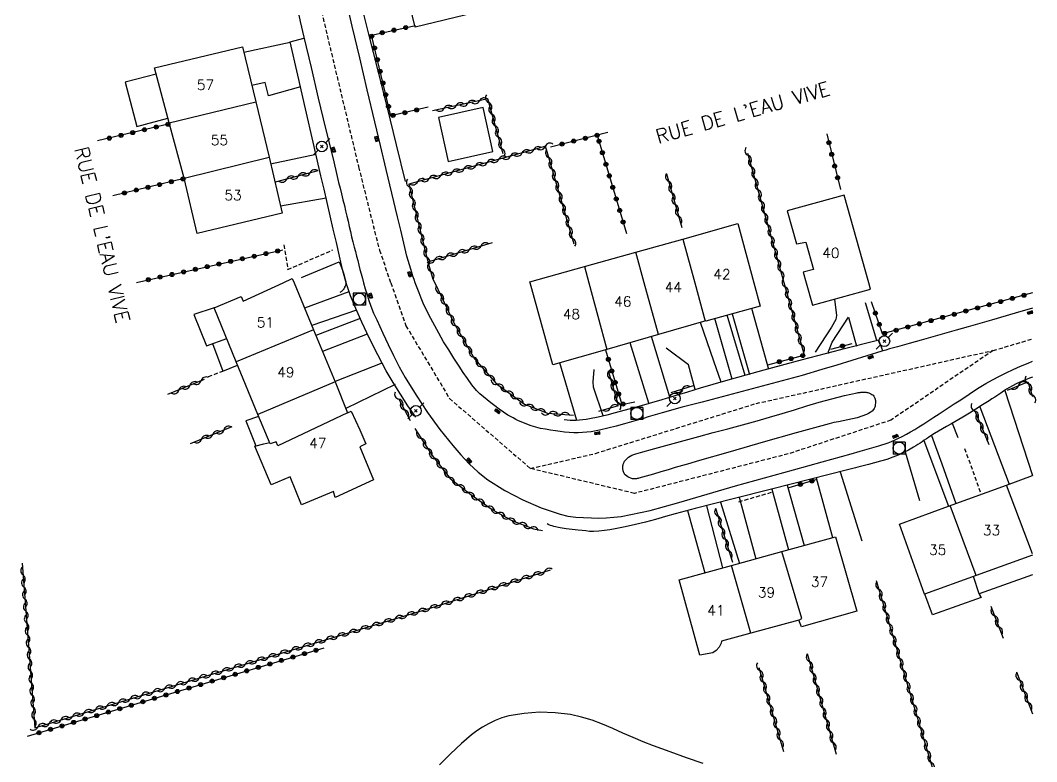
# Model space of a CAD drawing. Header units: millimetres. Extents: x 149999 to 151001, y 153000 to 154001.
# Drawn here: x 150873.9 to 151000.5, y 153611.4 to 153703.7 of the extents above; entities that cross this region are included whole.
import ezdxf
from ezdxf.enums import TextEntityAlignment as Align

# ---------------------------------------------------------------- set-up
doc = ezdxf.new("R2010")
doc.units = ezdxf.units.MM
doc.linetypes.add('DASHED', pattern=[0.75, 0.5, -0.25])
doc.layers.get('0').update_dxf_attribs({"linetype": 'CONTINUOUS'})
for name, color, linetype in [('W0001', 6, 'DASHED'), ('W0008', 7, 'CONTINUOUS'), ('W0014', 7, 'CONTINUOUS'), ('W0017', 7, 'CONTINUOUS'), ('W0101', 7, 'CONTINUOUS'), ('W0104', 1, 'CONTINUOUS'), ('W0112', 1, 'DASHED'), ('W0310', 3, 'CONTINUOUS'), ('W0323', 7, 'CONTINUOUS'), ('W0333', 7, 'CONTINUOUS'), ('W0401', 7, 'CONTINUOUS'), ('W0420', 7, 'CONTINUOUS'), ('W0473', 7, 'CONTINUOUS'), ('W0510', 5, 'CONTINUOUS'), ('W0989', 7, 'CONTINUOUS'), ('W0991', 7, 'CONTINUOUS'), ('W1102', 7, 'CONTINUOUS')]:
    doc.layers.add(name, color=color, linetype=linetype)
doc.styles.get("Standard").update_dxf_attribs({"font": 'romans.shx', "width": 0.85})

# ---------------------------------------------------------------- blocks, each defined once
blk = doc.blocks.new('T401')
for p, q in [((-0.3, 0.3), (0, 0.3)), ((-0.3, -0.25), (-0.3, 0.3)), ((-0.3, 0.15), (0, 0.15)), ((-0.3, 0), (0, 0)), ((0, 0.3), (0, -0.25)), ((-0.3, -0.15), (0, -0.15)), ((-0.3, -0.25), (-0.3, -0.3)), ((-0.3, -0.3), (0, -0.3)), ((0, -0.3), (0, -0.25))]:
    blk.add_line(p, q)
blk = doc.blocks.new('T420')
for p, q in [((0.75, 0.75), (-0.75, 0.75)), ((-0.75, 0.75), (-0.75, -0.75)), ((0.75, 0.75), (0.75, -0.75)), ((0.75, -0.75), (-0.75, -0.75))]:
    blk.add_line(p, q)
blk.add_ellipse((0, 0), major_axis=(-0.53, 0.53), ratio=1, start_param=3.926991, end_param=10.210176)
blk = doc.blocks.new('T473')
for p, q in [((-0.166667, 0.166667), (0.166667, -0.166667)), ((-0.166667, -0.166667), (0.166667, 0.166667)), ((0.500001, 0.500001), (1.000002, 1.000002)), ((-1.000002, -1.000002), (-0.500001, -0.500001))]:
    blk.add_line(p, q)
blk.add_ellipse((0, 0), major_axis=(0.471405, 0.471405), ratio=1, start_param=5.4977871438, end_param=11.780972451)
blk = doc.blocks.new('t323o')
at = {"color": 0, "linetype": 'Continuous'}
for radius in [0.25, 0.15]:
    blk.add_circle((0, 0), radius, dxfattribs=at)
blk = doc.blocks.new('t310o')
at = {"color": 0, "linetype": 'Continuous'}
for centre, start, end in [((-0.5, 0.38), 216.8699, 323.1304), ((0.5, -0.37), 36.8699, 143.1303)]:
    blk.add_arc(centre, 0.625, start, end, dxfattribs=at)

msp = doc.modelspace()

# ---------------------------------------------------------------- linework, layer by layer
at = {"layer": 'W0001'}
for points in [[(150906.43, 153727.52), (150908.01, 153718.59), (150911.63, 153703.96), (150916.06, 153685.43), (150918.64, 153675.07), (150920.07, 153671)], [(150920.07, 153671), (150921.95, 153665.66), (150927.38, 153656.61), (150937.45, 153647.89)], [(150995.07, 153662.58), (151000, 153664.03)], [(150937.45, 153647.89), (150945.55, 153649.77), (150965.55, 153655.98), (150995.07, 153662.58)], [(150995.07, 153662.58), (150982.35, 153653.91), (150969.55, 153649.7), (150950.4, 153644.8), (150937.45, 153647.89)]]:
    msp.add_lwpolyline(points, dxfattribs=at)
at = {"layer": 'W0008'}
for points in [[(150908.37, 153705.47), (150908.8, 153703.53), (150909.22, 153701.59)], [(151000, 153667.84), (150997.84, 153667.22), (150994.88, 153666.37), (150993.42, 153665.95), (150991.95, 153665.53), (150990.49, 153665.11), (150989.03, 153664.69), (150987.57, 153664.27), (150986.1, 153663.86), (150984.64, 153663.44), (150983.17, 153663.04), (150982.68, 153662.9), (150982.19, 153662.77), (150981.7, 153662.64), (150981.2, 153662.51)]]:
    msp.add_lwpolyline(points, dxfattribs=at)
msp.add_lwpolyline([(150974.65, 153653.46), (150970.53, 153652.33), (150966.43, 153651.16), (150962.33, 153649.97), (150958.23, 153648.79), (150957.32, 153648.53), (150956.41, 153648.27), (150955.5, 153648), (150954.59, 153647.73), (150953.69, 153647.47), (150952.78, 153647.2), (150951.87, 153646.95), (150950.95, 153646.69), (150950.86, 153646.66), (150950.76, 153646.63), (150950.66, 153646.61), (150950.56, 153646.59), (150950.51, 153646.59), (150950.46, 153646.59), (150950.42, 153646.59), (150950.37, 153646.59), (150950.26, 153646.6), (150950.15, 153646.62), (150950.04, 153646.64), (150949.94, 153646.68), (150949.76, 153646.76), (150949.58, 153646.86), (150949.42, 153646.97), (150949.26, 153647.1), (150949.22, 153647.14), (150949.18, 153647.18), (150949.15, 153647.23), (150949.12, 153647.27), (150949.08, 153647.38), (150949.04, 153647.48), (150949.02, 153647.59), (150949, 153647.7), (150948.98, 153647.78), (150948.97, 153647.86), (150948.96, 153647.95), (150948.96, 153648.03), (150948.96, 153648.1), (150948.97, 153648.18), (150948.98, 153648.25), (150948.99, 153648.32), (150949, 153648.39), (150949.02, 153648.45), (150949.04, 153648.52), (150949.07, 153648.59), (150949.12, 153648.69), (150949.18, 153648.79), (150949.26, 153648.89), (150949.33, 153648.98), (150949.5, 153649.14), (150949.68, 153649.29), (150949.87, 153649.42), (150950.07, 153649.54), (150950.33, 153649.65), (150950.6, 153649.73), (150950.88, 153649.8), (150951.15, 153649.87), (150952.96, 153650.39), (150954.77, 153650.9), (150956.59, 153651.39), (150958.41, 153651.88), (150960.23, 153652.36), (150962.05, 153652.84), (150963.87, 153653.33), (150965.68, 153653.83), (150967.24, 153654.27), (150968.79, 153654.73), (150970.33, 153655.2), (150971.88, 153655.68), (150973.43, 153656.13), (150974.99, 153656.57), (150976.56, 153656.97), (150978.14, 153657.32), (150978.26, 153657.34), (150978.38, 153657.36), (150978.5, 153657.37), (150978.61, 153657.38), (150978.78, 153657.39), (150978.94, 153657.4), (150979.1, 153657.4), (150979.26, 153657.39), (150979.37, 153657.37), (150979.48, 153657.34), (150979.59, 153657.31), (150979.69, 153657.27), (150979.84, 153657.2), (150979.98, 153657.12), (150980.12, 153657.02), (150980.23, 153656.89), (150980.35, 153656.63), (150980.41, 153656.36), (150980.42, 153656.08), (150980.4, 153655.81), (150980.38, 153655.66), (150980.33, 153655.52), (150980.27, 153655.38), (150980.19, 153655.25), (150980, 153655.05), (150979.78, 153654.88), (150979.54, 153654.74), (150979.29, 153654.62), (150978.73, 153654.39), (150978.16, 153654.21), (150977.58, 153654.06), (150976.99, 153653.94), (150976.4, 153653.83), (150975.81, 153653.72), (150975.23, 153653.6)], close=True, dxfattribs=at)
at = {"layer": 'W0014'}
for points in [[(150923.11, 153671), (150922.96, 153671.42), (150922.82, 153671.84), (150922.68, 153672.27), (150922.55, 153672.69), (150922.08, 153674.31), (150921.68, 153675.94), (150921.31, 153677.57), (150920.92, 153679.2), (150920.2, 153682.17), (150919.49, 153685.13), (150918.78, 153688.1), (150918.07, 153691.06), (150917.13, 153695.03), (150916.19, 153699), (150915.26, 153702.97), (150914.33, 153706.94)], [(150921.91, 153683.6), (150920.79, 153688.2), (150919.66, 153692.79), (150918.51, 153697.37), (150917.35, 153701.95), (150917.13, 153702.79), (150916.91, 153703.62), (150916.69, 153704.45)], [(150907.53, 153701.02), (150909.25, 153701.46)], [(150914.51, 153671), (150914.05, 153672.66), (150913.66, 153674.34), (150913.29, 153676.02), (150912.91, 153677.69), (150912.52, 153679.35), (150912.14, 153681.02), (150911.75, 153682.68), (150911.37, 153684.34), (150910.41, 153688.51), (150909.45, 153692.68), (150908.49, 153696.85), (150907.53, 153701.02)], [(150909.22, 153701.59), (150910.13, 153697.8), (150911.04, 153694), (150911.95, 153690.21), (150912.87, 153686.42), (150913.04, 153685.69), (150913.22, 153684.97), (150913.4, 153684.24), (150913.57, 153683.51), (150913.75, 153682.79), (150913.93, 153682.06), (150914.1, 153681.33), (150914.28, 153680.61), (150914.43, 153679.96), (150914.58, 153679.32), (150914.74, 153678.67), (150914.89, 153678.03), (150915.04, 153677.38), (150915.19, 153676.74), (150915.35, 153676.09), (150915.52, 153675.45), (150915.66, 153674.9), (150915.81, 153674.34), (150915.95, 153673.78), (150916.09, 153673.22), (150916.23, 153672.67), (150916.38, 153672.11), (150916.53, 153671.55), (150916.68, 153671)], [(150923.17, 153654.29), (150922.2, 153655.7), (150921.26, 153657.13), (150920.37, 153658.59), (150919.51, 153660.07), (150918.44, 153662.06), (150917.43, 153664.08), (150916.47, 153666.12), (150915.55, 153668.18), (150915.3, 153668.79), (150915.05, 153669.4), (150914.82, 153670.02), (150914.62, 153670.64), (150914.59, 153670.73), (150914.56, 153670.82), (150914.53, 153670.91), (150914.51, 153671)], [(150916.68, 153671), (150916.89, 153670.27), (150917.11, 153669.54), (150917.34, 153668.82), (150917.6, 153668.1), (150917.93, 153667.24), (150918.31, 153666.4), (150918.7, 153665.56), (150919.09, 153664.73), (150919.75, 153663.34), (150920.41, 153661.94), (150921.1, 153660.56), (150921.86, 153659.22), (150923.22, 153657.01), (150924.65, 153654.86), (150926.17, 153652.76), (150927.8, 153650.74), (150928.8, 153649.59), (150929.83, 153648.48), (150930.95, 153647.44), (150932.15, 153646.5), (150934.27, 153645.15), (150936.49, 153643.98), (150938.8, 153642.99), (150941.17, 153642.2), (150942.13, 153641.98), (150943.11, 153641.85), (150944.08, 153641.78), (150945.05, 153641.74), (150945.98, 153641.72), (150946.9, 153641.75), (150947.83, 153641.82), (150948.74, 153641.93), (150952.37, 153642.67), (150955.93, 153643.65), (150959.47, 153644.72), (150963, 153645.74), (150966.6, 153646.72), (150970.2, 153647.71), (150973.79, 153648.72), (150977.38, 153649.73), (150978.54, 153650.06), (150979.7, 153650.37), (150980.85, 153650.71), (150981.99, 153651.1), (150982.44, 153651.27), (150982.88, 153651.46), (150983.31, 153651.66), (150983.74, 153651.87), (150984.27, 153652.15), (150984.79, 153652.45), (150985.31, 153652.76), (150985.82, 153653.08), (150986.45, 153653.47), (150987.08, 153653.87), (150987.71, 153654.28), (150988.34, 153654.69), (150988.96, 153655.1), (150989.59, 153655.52), (150990.21, 153655.93), (150990.84, 153656.33), (150991.67, 153656.87), (150992.5, 153657.42), (150993.33, 153657.96), (150994.18, 153658.47), (150995.02, 153658.93), (150995.86, 153659.37), (150996.72, 153659.8), (150997.59, 153660.2), (150998.5, 153660.62), (150999.43, 153661.01), (151000, 153661.24)], [(150981.2, 153662.51), (150979.35, 153661.91), (150977.49, 153661.32), (150975.63, 153660.75), (150973.76, 153660.2), (150971.28, 153659.49), (150968.8, 153658.81), (150966.31, 153658.14), (150963.82, 153657.49), (150961.33, 153656.83), (150958.84, 153656.17), (150956.35, 153655.51), (150953.86, 153654.82), (150953.28, 153654.65), (150952.69, 153654.48), (150952.1, 153654.31), (150951.52, 153654.13), (150950.93, 153653.95), (150950.34, 153653.78), (150949.75, 153653.62), (150949.16, 153653.46), (150948.14, 153653.18), (150947.11, 153652.91), (150946.07, 153652.66), (150945.02, 153652.47), (150944.48, 153652.4), (150943.95, 153652.36), (150943.41, 153652.34), (150942.87, 153652.34), (150942.29, 153652.37), (150941.71, 153652.42), (150941.14, 153652.49), (150940.57, 153652.57), (150939.95, 153652.66), (150939.33, 153652.77), (150938.72, 153652.89), (150938.11, 153653.04), (150937.56, 153653.21), (150937.02, 153653.4), (150936.49, 153653.61), (150935.96, 153653.84), (150935.62, 153654), (150935.29, 153654.18), (150934.97, 153654.36), (150934.65, 153654.55), (150934.1, 153654.91), (150933.56, 153655.29), (150933.03, 153655.68), (150932.51, 153656.08), (150932.05, 153656.44), (150931.6, 153656.81), (150931.17, 153657.19), (150930.76, 153657.61), (150930.16, 153658.32), (150929.61, 153659.08), (150929.09, 153659.85), (150928.58, 153660.62), (150927.92, 153661.63), (150927.28, 153662.65), (150926.65, 153663.68), (150926.05, 153664.73), (150925.54, 153665.65), (150925.04, 153666.58), (150924.56, 153667.53), (150924.11, 153668.49), (150923.84, 153669.11), (150923.59, 153669.74), (150923.34, 153670.37), (150923.11, 153671)], [(150980.85, 153663.88), (150976.06, 153662.65), (150971.29, 153661.4), (150966.52, 153660.12), (150961.76, 153658.8), (150960.17, 153658.35), (150958.58, 153657.89), (150957, 153657.41), (150955.42, 153656.93), (150953.84, 153656.46), (150952.26, 153655.99), (150950.67, 153655.53), (150949.08, 153655.1), (150948.02, 153654.81), (150946.96, 153654.54), (150945.89, 153654.28), (150944.81, 153654.07), (150944.4, 153654), (150943.98, 153653.94), (150943.57, 153653.9), (150943.15, 153653.88), (150942.78, 153653.87), (150942.41, 153653.88), (150942.04, 153653.91), (150941.67, 153653.95)], [(150981.35, 153662.55), (150980.85, 153663.88)], [(151000, 153659.27), (150999.75, 153659.18), (150999.18, 153658.97), (150998.61, 153658.73), (150998.05, 153658.48), (150997.5, 153658.2), (150997.12, 153657.99), (150996.75, 153657.76), (150996.38, 153657.53), (150996.02, 153657.28), (150995.66, 153657.04), (150995.3, 153656.79), (150994.93, 153656.55), (150994.57, 153656.31), (150993.75, 153655.8), (150992.94, 153655.28), (150992.12, 153654.78), (150991.3, 153654.28), (150990.8, 153653.98), (150990.3, 153653.69), (150989.8, 153653.4), (150989.29, 153653.12), (150988.79, 153652.83), (150988.29, 153652.54), (150987.79, 153652.24), (150987.3, 153651.94), (150987.03, 153651.77), (150986.77, 153651.59), (150986.5, 153651.41), (150986.24, 153651.23), (150985.98, 153651.05), (150985.72, 153650.87), (150985.45, 153650.7), (150985.18, 153650.54), (150984.54, 153650.19), (150983.9, 153649.87), (150983.25, 153649.56), (150982.58, 153649.29), (150981.83, 153649.02), (150981.07, 153648.8), (150980.31, 153648.59), (150979.55, 153648.39), (150979.22, 153648.3), (150978.9, 153648.22), (150978.57, 153648.13), (150978.24, 153648.05), (150977.92, 153647.97), (150977.59, 153647.89), (150977.26, 153647.81), (150976.94, 153647.73), (150972.2, 153646.53), (150967.46, 153645.32), (150962.72, 153644.12), (150957.98, 153642.91), (150956.74, 153642.59), (150955.5, 153642.25), (150954.26, 153641.9), (150953.02, 153641.56), (150951.78, 153641.23), (150950.53, 153640.91), (150949.27, 153640.62), (150948.01, 153640.37), (150947.34, 153640.26), (150946.67, 153640.16), (150945.99, 153640.09), (150945.31, 153640.06), (150944.83, 153640.07), (150944.36, 153640.12), (150943.89, 153640.17), (150943.42, 153640.23), (150942.66, 153640.32), (150941.9, 153640.4), (150941.14, 153640.52), (150940.39, 153640.68), (150940.18, 153640.74), (150939.96, 153640.81), (150939.75, 153640.89), (150939.55, 153640.99)]]:
    msp.add_lwpolyline(points, dxfattribs=at)
at = {"layer": 'W0017'}
for points in [[(150901.78, 153699.7), (150907.55, 153700.97)], [(150908.83, 153695.41), (150904.83, 153694.29), (150904.41, 153695.94), (150902.77, 153695.55)], [(150910.77, 153686.97), (150905.1, 153685.79)], [(150912.02, 153681.53), (150906.33, 153680.55)], [(150914.85, 153669.89), (150909.33, 153667.85)], [(150975.32, 153668.99), (150975.56, 153666.92), (150975.49, 153666.44), (150974.96, 153665.5), (150972.92, 153662.36)], [(150915.81, 153667.6), (150910.23, 153665.7)], [(150967.14, 153660.23), (150965.01, 153667.79)], [(150980.6, 153663.81), (150979.18, 153668.51)], [(150916.26, 153666.55), (150910.75, 153664.44)], [(150962.58, 153659.02), (150960.43, 153666.56)], [(150964.18, 153659.45), (150961.94, 153666.97)], [(150962.58, 153667.14), (150964.73, 153659.6)], [(150974.62, 153662.22), (150974.58, 153662.46), (150975.05, 153663.63), (150977.05, 153666.73), (150978.05, 153663.13)], [(150961.2, 153658.65), (150960.31, 153661.27), (150958.64, 153666.08)], [(150917.11, 153664.63), (150911.58, 153662.45)], [(150954.8, 153656.79), (150952.55, 153664.33)], [(150952.2, 153656.01), (150949.86, 153663.55)], [(150957.98, 153657.74), (150957.13, 153660.79), (150954.38, 153662.89)], [(150918.95, 153660.99), (150913.13, 153658.72)], [(150943.23, 153653.87), (150941.11, 153661.04)], [(150946.51, 153654.44), (150945.31, 153658.03), (150945.26, 153658.7), (150945.39, 153660.21)], [(150920.6, 153658.34), (150914.48, 153655.35)], [(150996.54, 153657.59), (150999.98, 153647.02)], [(150993.41, 153655.59), (150997.07, 153645.96)], [(150990.74, 153651.72), (150990, 153653.5)], [(150986.43, 153651.38), (150989.51, 153643.2)], [(150987.42, 153652.02), (150988.68, 153648.46), (150990.43, 153643.54)], [(150984.14, 153649.95), (150985.89, 153643.91)], [(150976.01, 153647.49), (150978.74, 153638.9)], [(150973.03, 153646.73), (150975.07, 153639.3)], [(150967.51, 153645.33), (150969.58, 153637.78)], [(150969.42, 153645.82), (150971.53, 153638.32)], [(150961.13, 153643.71), (150963.48, 153636.09)], [(150963.47, 153644.31), (150965.52, 153636.66)], [(150957.02, 153642.67), (150959.16, 153634.9)], [(150959.37, 153643.26), (150961.36, 153635.51)]]:
    msp.add_lwpolyline(points, dxfattribs=at)
at = {"layer": 'W0101'}
for points in [[(150930.48, 153704.6), (150923.09, 153702.83), (150920.33, 153714.31)], [(150892.48, 153690.9), (150890.64, 153697.78), (150901.61, 153700.38)], [(150901.61, 153700.38), (150903.25, 153693.52)], [(150903.25, 153693.52), (150904.9, 153686.65)], [(150894.33, 153684.02), (150892.48, 153690.9)], [(150904.9, 153686.65), (150904.9, 153686.66), (150906.53, 153679.69), (150895.96, 153677.16), (150894.32, 153684.01), (150894.33, 153684.02)], [(150979.6, 153671), (150976.52, 153681.92), (150969.43, 153679.95)], [(150969.43, 153679.95), (150970.6, 153675.85), (150971.76, 153676.06), (150972.71, 153672.66), (150971.43, 153672.35), (150971.81, 153671)], [(150956.44, 153676.43), (150956.45, 153676.43), (150963.27, 153678.37), (150965.28, 153671)], [(150950.57, 153674.8), (150956.44, 153676.43)], [(150956.44, 153676.43), (150957.91, 153671)], [(150944.19, 153673.03), (150950.57, 153674.8)], [(150951.62, 153671), (150950.57, 153674.8)], [(150937.41, 153671), (150937.37, 153671.13), (150944.19, 153673.03)], [(150944.19, 153673.03), (150944.73, 153671)], [(150906.66, 153671), (150907.8, 153671.53)], [(150907.8, 153671.53), (150908.02, 153671)], [(150898.09, 153667.89), (150901.45, 153669.29), (150901.68, 153668.72), (150906.66, 153671)], [(150908.02, 153671), (150910.46, 153665.14)], [(150946.95, 153662.72), (150940.24, 153660.79), (150937.41, 153671)], [(150965.28, 153671), (150966.08, 153668.08)], [(150971.81, 153671), (150972.59, 153668.24), (150979.82, 153670.22), (150979.6, 153671)], [(150900.82, 153661.16), (150898.09, 153667.89)], [(150966.08, 153668.08), (150959.28, 153666.25), (150959.28, 153666.26)], [(150959.28, 153666.26), (150953.41, 153664.57)], [(150910.46, 153665.14), (150913.14, 153658.68)], [(150953.41, 153664.57), (150946.95, 153662.72)], [(150903.49, 153654.61), (150900.82, 153661.16)], [(150913.14, 153658.68), (150914.68, 153654.84), (150915.15, 153655.05), (150916.2, 153652.69), (150916.94, 153650.98), (150916.23, 153650.61), (150917.9, 153646.48), (150913.12, 153644.28), (150912.94, 153645.02), (150908.94, 153643.38), (150907.52, 153646.86), (150905.16, 153645.88)], [(150905.06, 153650.97), (150903.49, 153654.61)], [(150905.16, 153645.88), (150903.12, 153650.67), (150904.26, 153650.95)], [(150996.75, 153645.84), (151000, 153647.03)], [(150989.51, 153643.2), (150996.75, 153645.84)], [(150983.42, 153640.98), (150989.51, 153643.2)], [(150992.95, 153634.57), (150986.55, 153632.25), (150983.42, 153640.98)], [(150968.75, 153637.55), (150975.46, 153639.4), (150978.11, 153630.12), (150971.21, 153628.2), (150970.9, 153629.02)], [(150962.48, 153635.81), (150968.75, 153637.55)], [(151000, 153637.12), (150992.95, 153634.57)], [(150955.99, 153634.02), (150962.48, 153635.81)], [(150964.9, 153627.39), (150961.25, 153626.4), (150961.2, 153626.16), (150960.98, 153625.67), (150960.6, 153625.23), (150960.16, 153624.96), (150958.56, 153624.67), (150955.99, 153634.02)], [(150970.9, 153629.02), (150964.9, 153627.39)]]:
    msp.add_lwpolyline(points, dxfattribs=at)
at = {"layer": 'W0104'}
msp.add_lwpolyline([(150925.99, 153691.57), (150927.2, 153686.09), (150932.79, 153687.33), (150931.58, 153692.81)], close=True, dxfattribs=at)
for points in [[(150898.09, 153667.89), (150898.08, 153667.89), (150895.54, 153667.05), (150897.11, 153663.18), (150899.64, 153664.07), (150899.64, 153664.08)], [(150897.86, 153663.44), (150897.86, 153663.44), (150899.14, 153660.02), (150900.98, 153660.77), (150900.98, 153660.77)], [(150914.68, 153654.84), (150906, 153650.73), (150905.8, 153651.2), (150905.06, 153650.97)], [(150903.6, 153654.35), (150903.6, 153654.35), (150902.01, 153653.81), (150902.02, 153653.82), (150903.27, 153650.71), (150903.12, 153650.67)], [(150904.26, 153650.95), (150904.99, 153651.13), (150904.99, 153651.13)], [(151000, 153634.64), (150993.35, 153632.28), (150993.57, 153631.82), (150987.51, 153629.68), (150986.59, 153632.27), (150986.55, 153632.25)], [(150993.57, 153631.82), (150993.35, 153632.28), (150992.63, 153634.45), (150992.63, 153634.45)]]:
    msp.add_lwpolyline(points, dxfattribs=at)
at = {"layer": 'W0112'}
for points in [[(150906.75, 153675.73), (150907.24, 153672.66), (150912.83, 153675.09)], [(150897.36, 153659.33), (150899.14, 153660.02)], [(150991.52, 153650.39), (150993.59, 153644.69)], [(150967.45, 153644.89), (150963.35, 153643.72)]]:
    msp.add_lwpolyline(points, dxfattribs=at)
at = {"layer": 'W0310'}
for points in [[(150934.07, 153687.08), (150932.13, 153693.89), (150925.25, 153692.42)], [(150942.92, 153675.82), (150939.33, 153688), (150938.53, 153687.76), (150922.31, 153683.29), (150922.3, 153683.29), (150924.69, 153673.61), (150932.73, 153676.01)], [(150969.05, 153671), (150965.25, 153684.63), (150964.52, 153687.1)], [(150910.98, 153684.95), (150905.66, 153683.54)], [(150954.39, 153684.57), (150956.31, 153677.87)], [(150924.69, 153673.61), (150925.32, 153671.44), (150925.53, 153671)], [(150925.53, 153671), (150927.91, 153666.01), (150930.5, 153661.54), (150933.24, 153658.45), (150936.71, 153655.9), (150939.57, 153654.78), (150942.81, 153654.54)], [(150971.61, 153661.82), (150969.05, 153671)], [(150945.97, 153655.04), (150948.44, 153655.72), (150947.16, 153660.04)], [(150896.81, 153658.98), (150892.27, 153657.09)], [(150996.85, 153657.65), (150999.39, 153658.7), (151000, 153656.87)], [(150957.73, 153658.18), (150954.94, 153657.31)], [(150921.06, 153656.54), (150922.48, 153653.87)], [(150992.78, 153655.08), (150994.54, 153650.89)], [(150895.11, 153650.99), (150900.33, 153653.11)], [(150923.05, 153652.89), (150925.2, 153649.5), (150927.47, 153646.66), (150930.04, 153644.64), (150932.71, 153642.78), (150935.07, 153641.46), (150937.84, 153640.39), (150938.95, 153640.16)], [(150960.49, 153642.96), (150962.61, 153636.22)], [(150874.14, 153636.13), (150875.72, 153615.62), (150924.98, 153630.52), (150939.96, 153635.29)], [(150987.79, 153609.86), (150980.55, 153633.93)], [(150994.8, 153630.76), (150996.34, 153626.77)], [(150971.93, 153624.85), (150975.55, 153612.33)], [(150965.92, 153623.11), (150968.99, 153612.69)], [(150997.97, 153622.59), (151000, 153617.35)]]:
    msp.add_lwpolyline(points, dxfattribs=at)
at = {"layer": 'W0323'}
for points in [[(150924.74, 153692.85), (150920.06, 153691.78), (150917.66, 153701.83), (150923.15, 153703.05)], [(150892.51, 153690.79), (150883.56, 153688.67)], [(150947.11, 153689.71), (150939.94, 153687.9)], [(150945.77, 153689.37), (150949.43, 153677.14)], [(150974.35, 153689.56), (150976.07, 153682.62)], [(150894.33, 153683.97), (150885.44, 153681.84)], [(150888.41, 153671.06), (150906.63, 153675.12)], [(151000, 153669.75), (150991.32, 153667.39), (150981.31, 153664.64), (150979.92, 153668.65)], [(150946.81, 153662.67), (150948.82, 153655.88), (150950.45, 153656.21)], [(150974.87, 153662.74), (150977.51, 153663.46)], [(150967.01, 153660.81), (150971.51, 153661.98)], [(150973.14, 153646.53), (150969.63, 153645.49)], [(150874.82, 153614.58), (150911.78, 153625.58)]]:
    msp.add_lwpolyline(points, dxfattribs=at)
at = {"layer": 'W0333'}
for points in [[(150890.85, 153696.98), (150886.98, 153696), (150888.43, 153690.48), (150892.32, 153691.48)], [(150908.95, 153671.68), (150913.65, 153673.63)], [(150913.64, 153673.62), (150913.85, 153673.11), (150914.04, 153672.6), (150914.21, 153672.07), (150914.36, 153671.54), (150914.4, 153671.41), (150914.44, 153671.27), (150914.47, 153671.14), (150914.48, 153671)], [(150914.48, 153671), (150914.48, 153670.98), (150914.48, 153670.96), (150914.48, 153670.94), (150914.48, 153670.93), (150914.46, 153670.8), (150914.42, 153670.69), (150914.37, 153670.58), (150914.32, 153670.47), (150914.29, 153670.4), (150914.26, 153670.34), (150914.23, 153670.28), (150914.2, 153670.22), (150914.14, 153670.15), (150914.08, 153670.08), (150914.02, 153670.01), (150913.95, 153669.95), (150913.91, 153669.91), (150913.85, 153669.87), (150913.8, 153669.84), (150913.74, 153669.81)]]:
    msp.add_lwpolyline(points, dxfattribs=at)
at = {"layer": 'W0510'}
msp.add_lwpolyline([(150958.96, 153611.18), (150956.89, 153611.88), (150954.84, 153612.64), (150952.8, 153613.38), (150951.51, 153613.87), (150950.24, 153614.41), (150948.98, 153614.97), (150947.72, 153615.53), (150946.44, 153616.07), (150945.14, 153616.56), (150943.8, 153616.96), (150942.44, 153617.26), (150940.53, 153617.49), (150938.6, 153617.55), (150936.68, 153617.42), (150934.78, 153617.1), (150933.91, 153616.86), (150933.06, 153616.53), (150932.25, 153616.13), (150931.47, 153615.69), (150930.78, 153615.24), (150930.13, 153614.74), (150929.5, 153614.21), (150928.89, 153613.66), (150927.5, 153612.36), (150926.15, 153611.01)], dxfattribs=at)
at = {"layer": 'W1102'}
for points in [[(150892.48, 153690.9), (150903.25, 153693.52)], [(150894.33, 153684.02), (150904.9, 153686.65)], [(150944.73, 153671), (150946.95, 153662.72)], [(150953.41, 153664.57), (150951.62, 153671)], [(150957.91, 153671), (150959.2, 153666.24)], [(150910.46, 153665.14), (150900.82, 153661.16)], [(150913.14, 153658.68), (150903.49, 153654.61)], [(151000, 153637.27), (150996.75, 153645.84)], [(150992.95, 153634.57), (150989.73, 153643.28)], [(150970.9, 153629.02), (150971.26, 153629.22), (150968.75, 153637.55)], [(150964.9, 153627.39), (150962.48, 153635.82)]]:
    msp.add_lwpolyline(points, dxfattribs=at)

# ---------------------------------------------------------------- block references
at = {"layer": 'W0310'}
for p, rotation in [((150931.12, 153693.67), 192.0123253431063), ((150932.26, 153693.44), 105.8831577694582), ((150926.71, 153692.73), 192.0123253431063), ((150928.18, 153693.05), 192.0123253431063), ((150929.65, 153693.36), 192.0123253431063), ((150932.67, 153692), 105.8831577694582), ((150933.08, 153690.56), 105.8831577694582), ((150933.49, 153689.12), 105.8831577694582), ((150933.9, 153687.67), 105.8831577694582), ((150937.86, 153687.57), 195.4039277090243), ((150939.3, 153687.99), 197.2234361908652), ((150964.58, 153686.88), 106.4427646247525), ((150932.07, 153685.98), 195.4039277090243), ((150933.52, 153686.38), 195.4039277090243), ((150934.97, 153686.77), 195.4039277090243), ((150936.41, 153687.17), 195.4039277090243), ((150939.74, 153686.59), 106.4386771043242), ((150965.01, 153685.44), 106.4427646247525), ((150927.74, 153684.78), 195.4039277090243), ((150929.18, 153685.18), 195.4039277090243), ((150930.63, 153685.58), 195.4039277090243), ((150940.17, 153685.15), 106.4386771043242), ((150907.11, 153683.92), 194.9126358557924), ((150908.56, 153684.31), 194.9126358557924), ((150910.01, 153684.7), 194.9126358557924), ((150922.39, 153682.93), 283.839725108684), ((150923.4, 153683.59), 195.4039277090243), ((150924.84, 153683.99), 195.4039277090243), ((150926.29, 153684.38), 195.4039277090243), ((150940.59, 153683.72), 106.4386771043242), ((150954.66, 153683.64), 285.9711478635399), ((150965.42, 153684), 105.5913472170865), ((150941.02, 153682.28), 106.4386771043242), ((150955.07, 153682.2), 285.9711478635399), ((150965.83, 153682.56), 105.5913472170865), ((150922.75, 153681.48), 283.839725108684), ((150941.44, 153680.84), 106.4386771043242), ((150955.48, 153680.75), 285.9711478635399), ((150966.23, 153681.11), 105.5913472170865), ((150923.11, 153680.02), 283.839725108684), ((150941.86, 153679.4), 106.4386771043242), ((150955.9, 153679.31), 285.9711478635399), ((150966.63, 153679.67), 105.5913472170865), ((150923.47, 153678.56), 283.839725108684), ((150942.29, 153677.96), 106.4386771043242), ((150967.04, 153678.22), 105.5913472170865), ((150923.82, 153677.11), 283.839725108684), ((150967.44, 153676.78), 105.5913472170865), ((150924.18, 153675.65), 283.839725108684), ((150942.71, 153676.52), 106.4386771043242), ((150967.84, 153675.33), 105.5913472170865), ((150924.54, 153674.2), 283.839725108684), ((150928.42, 153674.72), 16.59986557111579), ((150929.86, 153675.15), 16.59986557111579), ((150931.29, 153675.58), 16.59986557111579), ((150925.54, 153673.86), 16.59986557111579), ((150926.98, 153674.29), 16.59986557111579), ((150968.25, 153673.89), 105.5913472170865), ((150925.04, 153672.41), 286.2622324828648), ((150968.65, 153672.44), 105.5913472170865), ((150969.19, 153670.49), 105.5913472171086), ((150926.15, 153669.69), 295.5080062271304), ((150969.6, 153669.05), 105.5913472171086), ((150926.8, 153668.33), 295.5080062271304), ((150927.45, 153666.98), 295.5080062271304), ((150970, 153667.6), 105.5913472171086), ((150928.12, 153665.64), 300.0266840822097), ((150970.4, 153666.16), 105.5913472171086), ((150928.87, 153664.34), 300.0266840822097), ((150970.81, 153664.71), 105.5913472171086), ((150929.62, 153663.05), 300.0266840822097), ((150971.21, 153663.27), 105.5913472171086), ((150930.37, 153661.75), 300.0266840822097), ((150931.33, 153660.6), 311.6830702646906), ((150932.33, 153659.48), 311.6830702646906), ((150947.46, 153659.02), 106.4799732817129), ((150895.04, 153658.24), 202.6244677318006), ((150896.43, 153658.82), 202.6244677318006), ((150933.34, 153658.38), 323.628059270118), ((150998.24, 153658.22), 22.30967455239578), ((150999.47, 153658.45), 288.4463012656305), ((150893.66, 153657.66), 202.6244677318006), ((150921.07, 153656.52), 298.0334168171889), ((150934.55, 153657.49), 323.628059270118), ((150935.76, 153656.6), 323.628059270118), ((150947.89, 153657.58), 106.4799732817129), ((150956.37, 153657.76), 197.3739222547545), ((150999.95, 153657.03), 288.4463012656305), ((150921.77, 153655.19), 298.0334168171889), ((150937.01, 153655.78), 338.6142720680575), ((150948.32, 153656.14), 106.4799732817129), ((150938.4, 153655.23), 338.6142720680575), ((150939.82, 153654.76), 355.7473259567486), ((150941.31, 153654.65), 355.7473259567486), ((150947.42, 153655.44), 15.36114188701213), ((150992.8, 153655.04), 292.7179324983491), ((150993.38, 153653.66), 292.7179324983491), ((150897.89, 153652.12), 22.08130487589865), ((150899.28, 153652.68), 22.08130487589865), ((150923.85, 153651.63), 302.3847898791437), ((150993.96, 153652.27), 292.7179324983491), ((150896.5, 153651.55), 22.08130487589865), ((150924.65, 153650.36), 302.3847898791437), ((150925.5, 153649.13), 308.6475045735183), ((150926.44, 153647.95), 308.6475045735183), ((150927.37, 153646.78), 308.6475045735183), ((150928.53, 153645.83), 321.8053779383138), ((150929.71, 153644.9), 321.8053779383138), ((150930.92, 153644.03), 325.1968694713541), ((150932.16, 153643.17), 325.1968694713541), ((150933.43, 153642.38), 330.726710781201), ((150934.74, 153641.65), 330.726710781201), ((150960.81, 153641.95), 287.4348107562176), ((150936.11, 153641.06), 338.9320566466225), ((150937.51, 153640.52), 338.9320566466225), ((150961.26, 153640.51), 287.4348107562176), ((150961.71, 153639.08), 287.4348107562176), ((150962.16, 153637.65), 287.4348107562176), ((150874.26, 153634.64), 274.3913104427861), ((150936.37, 153634.14), 17.65928035513472), ((150937.8, 153634.6), 17.65928035513472), ((150939.23, 153635.05), 17.65928035513472), ((150874.37, 153633.14), 274.3913104427861), ((150932.09, 153632.78), 17.65928035513472), ((150933.52, 153633.23), 17.65928035513472), ((150934.94, 153633.69), 17.65928035513472), ((150980.87, 153632.84), 106.747933375198), ((150874.49, 153631.65), 274.3913104427861), ((150929.23, 153631.87), 17.65928035513472), ((150930.66, 153632.32), 17.65928035513472), ((150981.31, 153631.41), 106.747933375198), ((150874.6, 153630.15), 274.3913104427861), ((150924.94, 153630.5), 16.82453233525592), ((150926.37, 153630.96), 17.65928035513472), ((150927.8, 153631.41), 17.65928035513472), ((150981.74, 153629.97), 106.747933375198), ((150874.71, 153628.66), 274.3913104427861), ((150920.63, 153629.2), 16.82453233525592), ((150922.07, 153629.64), 16.82453233525592), ((150923.5, 153630.07), 16.82453233525592), ((150982.17, 153628.53), 106.747933375198), ((150995.26, 153629.57), 291.2044272136138), ((150916.32, 153627.9), 16.82453233525592), ((150917.76, 153628.33), 16.82453233525592), ((150919.2, 153628.77), 16.82453233525592), ((150995.8, 153628.17), 291.2044272136138), ((150874.83, 153627.16), 274.3913104427861), ((150912.02, 153626.6), 16.82453233525592), ((150913.45, 153627.03), 16.82453233525592), ((150914.89, 153627.46), 16.82453233525592), ((150982.6, 153627.1), 106.747933375198), ((150874.94, 153625.66), 274.3913104427861), ((150907.71, 153625.29), 16.82453233525592), ((150909.15, 153625.73), 16.82453233525592), ((150910.58, 153626.16), 16.82453233525592), ((150983.03, 153625.66), 106.747933375198), ((150875.06, 153624.17), 274.3913104427861), ((150903.4, 153623.99), 16.82453233525592), ((150904.84, 153624.43), 16.82453233525592), ((150906.27, 153624.86), 16.82453233525592), ((150972.21, 153623.86), 286.1706809500467), ((150983.47, 153624.23), 106.747933375198), ((150875.17, 153622.67), 274.3913104427861), ((150899.1, 153622.69), 16.82453233525592), ((150900.53, 153623.12), 16.82453233525592), ((150901.97, 153623.56), 16.82453233525592), ((150966.02, 153622.76), 286.4127601448493), ((150972.63, 153622.42), 286.1706809500467), ((150983.9, 153622.79), 106.747933375198), ((150875.29, 153621.18), 274.3913104427861), ((150896.22, 153621.82), 16.82453233525592), ((150897.66, 153622.25), 16.82453233525592), ((150966.44, 153621.32), 286.4127601448493), ((150973.05, 153620.98), 286.1706809500467), ((150984.33, 153621.35), 106.747933375198), ((150998.37, 153621.54), 291.2044272137103), ((150875.4, 153619.68), 274.3913104427861), ((150891.92, 153620.52), 16.82453233525592), ((150893.35, 153620.95), 16.82453233525592), ((150894.79, 153621.39), 16.82453233525592), ((150966.87, 153619.88), 286.4127601448493), ((150984.76, 153619.92), 106.747933375198), ((150998.91, 153620.14), 291.2044272137103), ((150887.61, 153619.22), 16.82453233525592), ((150889.04, 153619.65), 16.82453233525592), ((150890.48, 153620.08), 16.82453233525592), ((150967.29, 153618.45), 286.4127601448493), ((150973.47, 153619.54), 286.1706809500467), ((150985.2, 153618.48), 106.747933375198), ((150999.46, 153618.74), 291.2044272137103), ((150875.52, 153618.19), 274.3913104427861), ((150883.3, 153617.91), 16.82453233525592), ((150884.74, 153618.35), 16.82453233525592), ((150886.17, 153618.78), 16.82453233525592), ((150973.88, 153618.09), 286.1706809500467), ((150875.63, 153616.69), 274.3913104427861), ((150878.99, 153616.61), 16.82453233525592), ((150880.43, 153617.04), 16.82453233525592), ((150881.87, 153617.48), 16.82453233525592), ((150967.72, 153617.01), 286.4127601448493), ((150974.3, 153616.65), 286.1706809500467), ((150985.63, 153617.04), 106.747933375198), ((150876.12, 153615.74), 16.82453233525592), ((150877.56, 153616.18), 16.82453233525592), ((150968.14, 153615.57), 286.4127601448493), ((150974.72, 153615.21), 286.1706809500467), ((150986.06, 153615.61), 106.747933375198), ((150968.56, 153614.13), 286.4127601448493), ((150975.14, 153613.77), 286.1706809500467), ((150986.49, 153614.17), 106.747933375198), ((150986.92, 153612.73), 106.747933375198), ((150987.36, 153611.3), 106.747933375198)]:
    msp.add_blockref('t310o', p, dxfattribs=dict(at, rotation=rotation))
at = {"layer": 'W0323'}
for p, rotation in [((150921.93, 153702.78), 12.5553401847975), ((150917.69, 153701.7), 103.4228159688957), ((150919, 153702.13), 12.5553401847975), ((150920.46, 153702.45), 12.5553401847975), ((150918.04, 153700.24), 103.4228159688957), ((150918.39, 153698.78), 103.4228159688957), ((150918.74, 153697.32), 103.4228159688957), ((150919.09, 153695.87), 103.4228159688957), ((150919.43, 153694.41), 103.4228159688957), ((150919.78, 153692.95), 103.4228159688957), ((150923.28, 153692.52), 192.8381128742662), ((150920.35, 153691.85), 192.8381128742662), ((150921.82, 153692.18), 192.8381128742662), ((150889.39, 153690.05), 193.3191575715828), ((150890.85, 153690.39), 193.3191575715828), ((150892.31, 153690.74), 193.3191575715828), ((150885.01, 153689.01), 193.3191575715828), ((150886.47, 153689.36), 193.3191575715828), ((150887.93, 153689.7), 193.3191575715828), ((150944.3, 153689), 194.104595982387), ((150945.76, 153689.37), 194.104595982387), ((150941.39, 153688.27), 194.104595982387), ((150942.85, 153688.64), 194.104595982387), ((150946, 153688.63), 286.6369279320595), ((150974.62, 153688.45), 283.949959241527), ((150946.42, 153687.2), 286.6369279320595), ((150974.98, 153686.99), 283.949959241527), ((150946.85, 153685.76), 286.6369279320595), ((150975.34, 153685.53), 283.949959241527), ((150894.19, 153683.94), 193.491231506649), ((150947.28, 153684.32), 286.6369279320595), ((150975.71, 153684.08), 283.949959241527), ((150888.36, 153682.54), 193.491231506649), ((150889.82, 153682.89), 193.491231506649), ((150891.27, 153683.24), 193.491231506649), ((150892.73, 153683.59), 193.491231506649), ((150947.71, 153682.88), 286.6369279320595), ((150886.9, 153682.19), 193.491231506649), ((150948.14, 153681.45), 286.6369279320595), ((150948.57, 153680.01), 286.6369279320595), ((150949, 153678.57), 286.6369279320595), ((150905.98, 153674.97), 12.54483191252048), ((150900.13, 153673.67), 12.54483191252048), ((150901.59, 153674), 12.54483191252048), ((150903.06, 153674.32), 12.54483191252048), ((150904.52, 153674.65), 12.54483191252048), ((150894.27, 153672.37), 12.54483191252048), ((150895.73, 153672.69), 12.54483191252048), ((150897.2, 153673.02), 12.54483191252048), ((150898.66, 153673.34), 12.54483191252048), ((150889.88, 153671.39), 12.54483191252048), ((150891.34, 153671.72), 12.54483191252048), ((150892.81, 153672.04), 12.54483191252048), ((150996.02, 153668.67), 195.1692880262884), ((150997.47, 153669.06), 195.1692880262884), ((150998.92, 153669.45), 195.1692880262884), ((150980.41, 153667.23), 109.0581684547428), ((150991.68, 153667.49), 195.1692880262884), ((150993.13, 153667.88), 195.1692880262884), ((150994.58, 153668.27), 195.1692880262884), ((150987.34, 153666.3), 195.3785121509808), ((150988.79, 153666.7), 195.3785121509808), ((150990.23, 153667.09), 195.3785121509808), ((150980.9, 153665.82), 109.0581684547428), ((150981.56, 153664.71), 195.3785121509808), ((150983, 153665.1), 195.3785121509808), ((150984.45, 153665.5), 195.3785121509808), ((150985.89, 153665.9), 195.3785121509808), ((150976.32, 153663.14), 15.19624815630972), ((150947.16, 153661.48), 286.477646180759), ((150968.46, 153661.19), 14.61880119009775), ((150969.92, 153661.57), 14.61880119009775), ((150971.37, 153661.95), 14.61880119009775), ((150947.59, 153660.04), 286.477646180759), ((150948.01, 153658.6), 286.477646180759), ((150948.44, 153657.16), 286.477646180759), ((150948.98, 153655.91), 11.51258116727575), ((150971.07, 153645.92), 196.4971461973977), ((150972.51, 153646.34), 196.4971461973977), ((150907.88, 153624.42), 16.5851272231285), ((150909.32, 153624.85), 16.5851272231285), ((150910.76, 153625.28), 16.5851272231285), ((150903.57, 153623.14), 16.5851272231285), ((150905.01, 153623.57), 16.5851272231285), ((150906.44, 153624), 16.5851272231285), ((150899.26, 153621.85), 16.5851272231285), ((150900.69, 153622.28), 16.5851272231285), ((150902.13, 153622.71), 16.5851272231285), ((150894.94, 153620.57), 16.5851272231285), ((150896.38, 153621), 16.5851272231285), ((150897.82, 153621.43), 16.5851272231285), ((150890.63, 153619.29), 16.5851272231285), ((150892.07, 153619.71), 16.5851272231285), ((150893.5, 153620.14), 16.5851272231285), ((150886.32, 153618), 16.5851272231285), ((150887.75, 153618.43), 16.5851272231285), ((150889.19, 153618.86), 16.5851272231285), ((150882, 153616.72), 16.5851272231285), ((150883.44, 153617.14), 16.5851272231285), ((150884.88, 153617.57), 16.5851272231285), ((150877.69, 153615.43), 16.5851272231285), ((150879.13, 153615.86), 16.5851272231285), ((150880.57, 153616.29), 16.5851272231285), ((150876.25, 153615), 16.5851272231285)]:
    msp.add_blockref('t323o', p, dxfattribs=dict(at, rotation=rotation))
at = {"layer": 'W0401'}
for p, rotation in [((150918.42, 153688.95), 13.38975622719693), ((150912.8, 153687.51), 193.5781105327056), ((150922.57, 153672.13), 17.99324908627216), ((150917.41, 153669.33), 197.846637254505), ((150999.64, 153667.45), 106.1980934617634), ((150979.79, 153661.9), 107.9131266415969), ((150933.44, 153655.13), 54.37824053082037), ((150945.77, 153652.43), 100.9653216140765), ((150982.96, 153651.77), 294.5467889573881), ((150929.75, 153648.78), 223.9233296187516)]:
    msp.add_blockref('T401', p, dxfattribs=dict(at, rotation=rotation))
at = {"layer": 'W0420'}
for p in [(150916.15, 153668.97), (150950.71, 153654.75), (150983.37, 153650.44)]:
    msp.add_blockref('T420', p, dxfattribs=at)
at = {"layer": 'W0473'}
for p in [(150911.48, 153687.97), (150981.53, 153663.73), (150955.44, 153656.62), (150923.2, 153655.07)]:
    msp.add_blockref('T473', p, dxfattribs=at)

# ---------------------------------------------------------------- texts
at = {"layer": 'W0989'}
for rotation, p in [(15.813, (150953.35, 153688.32)), (283.4955, (150880.65, 153687.69))]:
    msp.add_text("RUE DE L'EAU VIVE", height=1.75, rotation=rotation, dxfattribs=at).set_placement(p)
at = {"layer": 'W0991'}
for s, p in [('57', (150896.98, 153695.64)), ('55', (150898.72, 153688.77)), ('53', (150900.42, 153681.91)), ('40', (150974.88, 153674.72)), ('42', (150961.31, 153672.07)), ('44', (150955.25, 153670.48)), ('46', (150948.96, 153668.68)), ('48', (150942.56, 153667.12)), ('51', (150904.45, 153666.08)), ('49', (150907, 153659.87)), ('47', (150910.97, 153651.03)), ('33', (150994.88, 153640.21)), ('35', (150988.17, 153637.77)), ('37', (150973.47, 153633.8)), ('39', (150966.86, 153632.47)), ('41', (150960.56, 153630.24))]:
    msp.add_text(s, height=1.25, dxfattribs=at).set_placement(p, align=Align.MIDDLE_CENTER)

doc.saveas('drawing.dxf')
